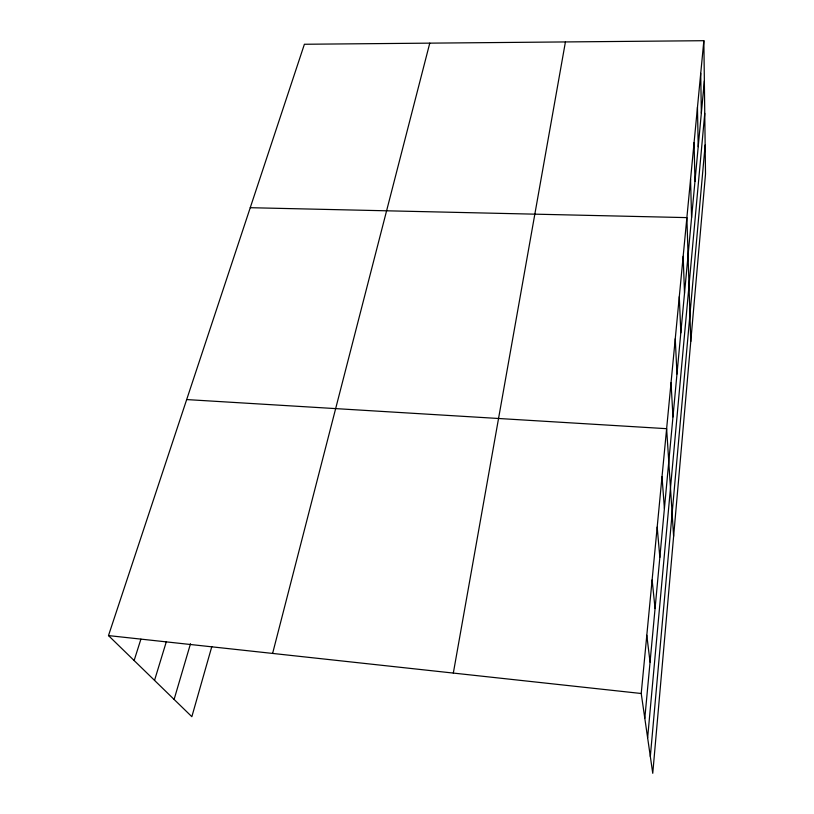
<?xml version="1.0" encoding="UTF-8"?>
<svg xmlns="http://www.w3.org/2000/svg" width="814" height="814" viewBox="0 0 814 814"><rect width="100%" height="100%" fill="white"/><g stroke="black" fill="none" stroke-linecap="round" stroke-linejoin="round"><path stroke-width="1.22" d="M650.325 756.501L705.148 144.994M647.629 737.85L704.761 113.4M644.81 718.284L704.354 80.912M703.856 40.7L705.514 174.003L652.757 773.3L641.218 693.497L703.856 40.7L304.395 44.261L108.486 635.592L191.85 716.686L211.823 646.56M453.327 673.076L565.425 41.931M272.609 653.428L429.772 43.142M174.104 699.43L190.496 643.742M154.528 680.382L166.392 641.513M134.127 660.541L140.893 639.163M250.244 207.702L686.884 217.613L690.771 341.483M186.681 399.572L666.625 428.683L673.616 536.284M108.486 635.592L641.218 693.497M646.804 635.276L650.05 662.108M652.126 579.873L655.056 608.536M657.193 527.096L659.839 557.376M662.016 476.75L664.407 508.496M671.041 382.743L672.964 416.931M675.254 338.787L676.973 374.002M679.293 296.683L680.819 332.824M683.17 256.329L684.513 293.274M690.557 179.334L691.574 217.653M694.077 142.582L694.963 181.481M697.466 107.285L698.209 146.683M700.722 73.352L701.342 113.187"/></g></svg>
